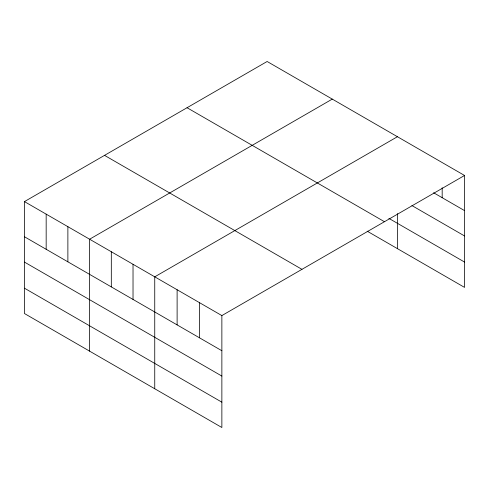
<?xml version="1.0" encoding="UTF-8"?>
<svg xmlns="http://www.w3.org/2000/svg" width="489" height="489" viewBox="0 0 489 489"><rect width="100%" height="100%" fill="white"/><g stroke="black" fill="none" stroke-linecap="round" stroke-linejoin="round"><path stroke-width="0.73" d="M24.45 201.602L221.865 315.582L221.865 427.508L24.45 313.528L24.45 201.602L267.135 61.492L464.55 175.472L464.55 287.398L367.16 231.169M332.282 99.102L89.597 239.219L89.597 351.145M397.429 136.718L154.744 276.829L154.744 388.755M221.865 315.582L464.55 175.472M433.621 192.758L464.55 210.612M411.903 205.557L464.55 235.955M388.871 218.369L464.55 262.061M187.049 107.727L384.464 221.706M104.536 155.368L301.951 269.341M24.45 236.749L221.865 350.729M24.45 262.086L221.865 376.065M24.45 288.192L221.865 402.172M442.178 187.764L442.178 197.697M397.429 213.607L397.429 248.644M199.494 302.667L199.494 337.807M177.116 289.745L177.116 324.892M133.026 264.292L133.026 299.439M111.315 251.756L111.315 286.902M67.879 226.676L67.879 261.823M46.168 214.139L46.168 249.286"/></g></svg>
